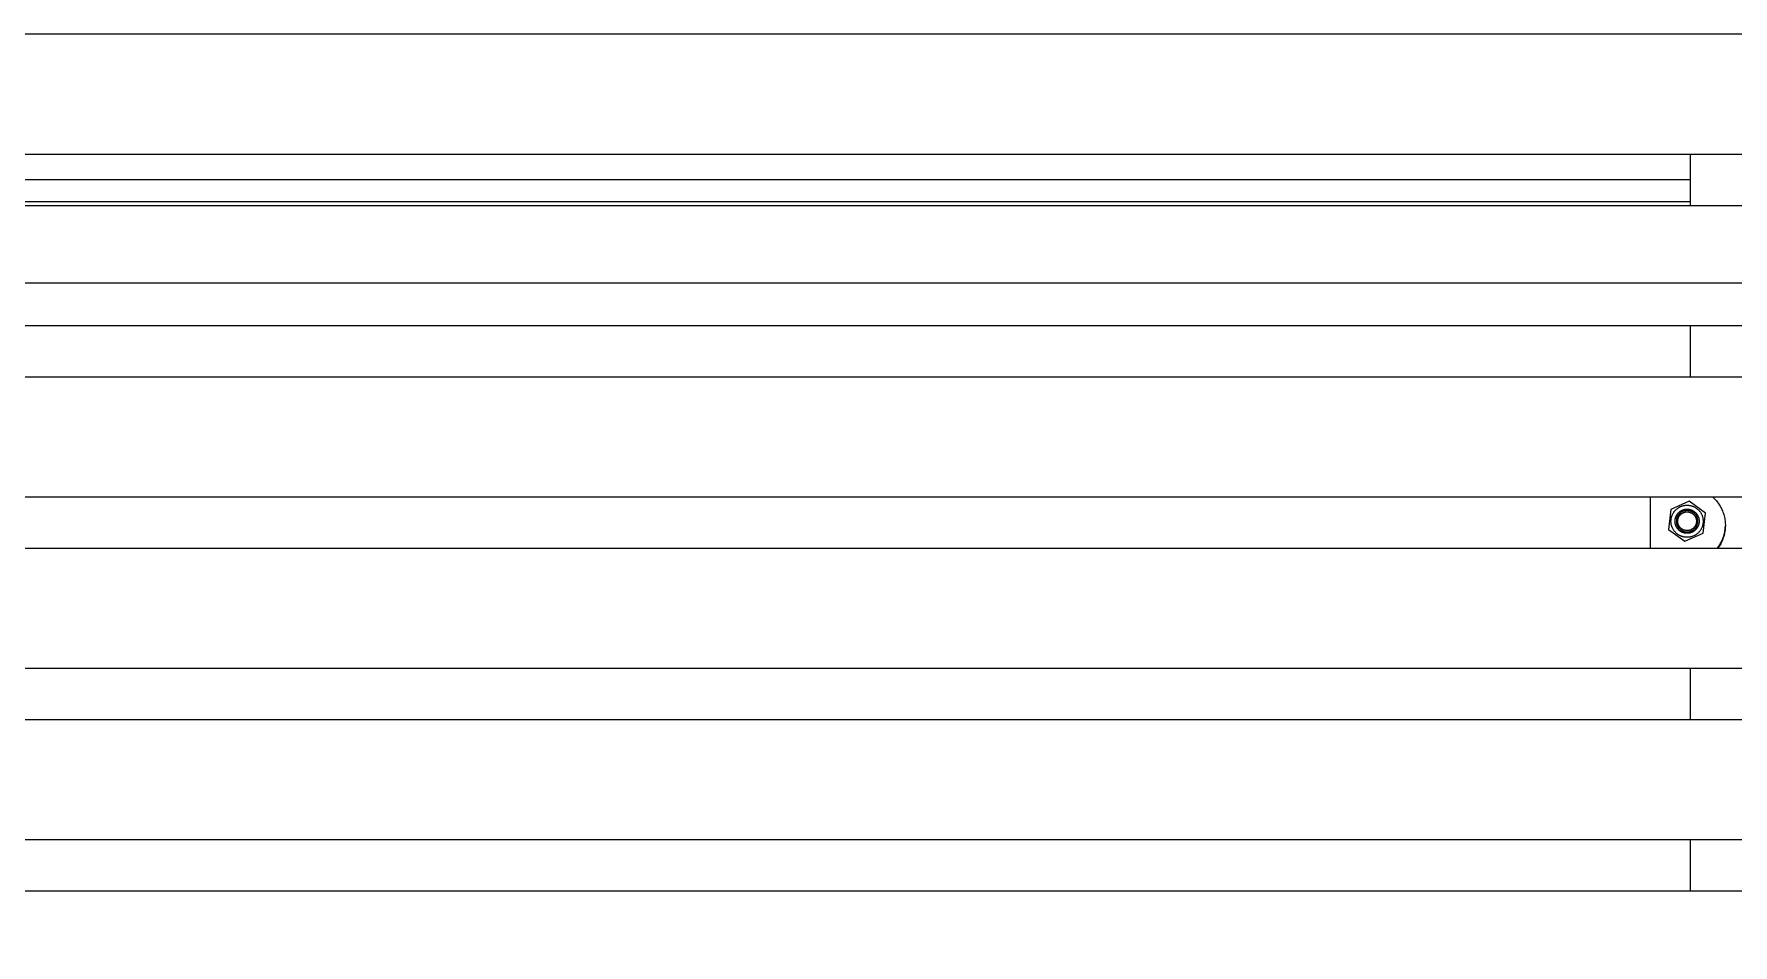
# Model space of a CAD drawing. Header units: millimetres. Extents: x -213 to 4577, y -424 to 2634.
# Drawn here: x 460 to 1015, y 857 to 1155 of the extents above; entities that cross this region are included whole.
import ezdxf

# ---------------------------------------------------------------- set-up
doc = ezdxf.new("R2010")
doc.units = ezdxf.units.MM
doc.layers.add('ZANO_R', color=7, linetype='Continuous', lineweight=0)

msp = doc.modelspace()

# ---------------------------------------------------------------- linework, layer by layer
at = {"layer": 'ZANO_R'}
for p, q in [((133.92, 1154.52), (1927.92, 1154.52)), ((1927.92, 1115.19), (133.92, 1115.19)), ((1000.92, 1115.19), (1000.92, 1098.57)), ((1000.92, 1106.89), (215.92, 1106.89)), ((133.92, 1098.57), (1927.92, 1098.57)), ((1000.92, 1099.71), (215.92, 1099.71)), ((1927.92, 1059.24), (133.92, 1059.24)), ((1000.92, 1059.24), (1000.92, 1042.62)), ((133.92, 1042.62), (1927.92, 1042.62)), ((1927.92, 1003.29), (133.92, 1003.29)), ((987.92, 1003.29), (987.92, 986.67)), ((994.62, 999.32), (993.91, 992.79)), ((1000.64, 1001.97), (994.62, 999.32)), ((995.55, 998.34), (995.65, 998.49)), ((995.65, 998.49), (995.76, 998.64)), ((995.76, 998.64), (995.87, 998.78)), ((995.87, 998.78), (995.99, 998.92)), ((995.99, 998.92), (996.11, 999.05)), ((996.11, 999.05), (996.24, 999.18)), ((996.24, 999.18), (996.37, 999.3)), ((996.37, 999.3), (996.51, 999.43)), ((996.51, 999.43), (996.65, 999.54)), ((996.65, 999.54), (996.79, 999.65)), ((996.79, 999.65), (996.94, 999.76)), ((996.94, 999.76), (997.09, 999.86)), ((997.09, 999.86), (997.24, 999.95)), ((997.24, 999.95), (997.4, 1000.04)), ((997.36, 998.43), (997.47, 998.51)), ((997.4, 1000.04), (997.56, 1000.13)), ((997.47, 998.51), (997.57, 998.6)), ((997.56, 1000.13), (997.72, 1000.2)), ((997.57, 998.6), (997.68, 998.68)), ((997.68, 998.68), (997.8, 998.75)), ((997.72, 1000.2), (997.89, 1000.28)), ((997.8, 998.75), (997.91, 998.82)), ((997.89, 1000.28), (998.06, 1000.35)), ((997.91, 998.82), (998.03, 998.89)), ((998.03, 998.89), (998.15, 998.95)), ((998.06, 1000.35), (998.23, 1000.41)), ((998.24, 998.51), (998.14, 998.45)), ((998.15, 998.95), (998.27, 999.01)), ((998.23, 1000.41), (998.4, 1000.46)), ((998.35, 998.56), (998.24, 998.51)), ((998.27, 999.01), (998.4, 999.07)), ((998.46, 998.62), (998.35, 998.56)), ((998.4, 1000.46), (998.58, 1000.51)), ((998.4, 999.07), (998.52, 999.12)), ((998.57, 998.66), (998.46, 998.62)), ((998.52, 999.12), (998.65, 999.16)), ((998.68, 998.71), (998.57, 998.66)), ((998.58, 1000.51), (998.75, 1000.55)), ((998.65, 999.16), (998.78, 999.21)), ((998.79, 998.75), (998.68, 998.71)), ((998.75, 1000.55), (998.93, 1000.59)), ((998.78, 999.21), (998.91, 999.24)), ((998.91, 998.79), (998.79, 998.75)), ((998.91, 999.24), (999.04, 999.28)), ((999.02, 998.82), (998.91, 998.79)), ((998.93, 1000.59), (999.11, 1000.62)), ((999.14, 998.85), (999.02, 998.82)), ((999.04, 999.28), (999.18, 999.3)), ((999.11, 1000.62), (999.29, 1000.65)), ((999.26, 998.87), (999.14, 998.85)), ((999.18, 999.3), (999.31, 999.33)), ((999.38, 998.89), (999.26, 998.87)), ((999.29, 1000.65), (999.47, 1000.67)), ((999.31, 999.33), (999.45, 999.35)), ((999.5, 998.91), (999.38, 998.89)), ((999.45, 999.35), (999.58, 999.36)), ((999.45, 998.46), (999.55, 998.48)), ((999.47, 1000.67), (999.65, 1000.68)), ((999.62, 998.92), (999.5, 998.91)), ((999.55, 998.48), (999.66, 998.49)), ((999.58, 999.36), (999.72, 999.37)), ((999.74, 998.93), (999.62, 998.92)), ((999.65, 1000.68), (999.83, 1000.69)), ((999.66, 998.49), (999.76, 998.5)), ((999.72, 999.37), (999.85, 999.37)), ((999.86, 998.94), (999.74, 998.93)), ((999.76, 998.5), (999.87, 998.5)), ((999.83, 1000.69), (1000.01, 1000.69)), ((999.85, 999.37), (999.99, 999.37)), ((999.98, 998.94), (999.86, 998.94)), ((999.87, 998.5), (999.97, 998.5)), ((999.97, 998.5), (1000.08, 998.5)), ((1000.1, 998.93), (999.98, 998.94)), ((999.99, 999.37), (1000.12, 999.37)), ((1000.01, 1000.69), (1000.19, 1000.68)), ((1000.08, 998.5), (1000.18, 998.49)), ((1000.22, 998.92), (1000.1, 998.93)), ((1000.12, 999.37), (1000.26, 999.36)), ((1000.18, 998.49), (1000.29, 998.48)), ((1000.19, 1000.68), (1000.37, 1000.67)), ((1000.34, 998.91), (1000.22, 998.92)), ((1000.26, 999.36), (1000.39, 999.35)), ((1000.29, 998.48), (1000.39, 998.46)), ((1000.46, 998.89), (1000.34, 998.91)), ((1000.37, 1000.67), (1000.55, 1000.65)), ((1000.39, 999.35), (1000.53, 999.33)), ((1000.58, 998.87), (1000.46, 998.89)), ((1000.53, 999.33), (1000.66, 999.3)), ((1000.55, 1000.65), (1000.73, 1000.62)), ((1000.7, 998.85), (1000.58, 998.87)), ((1005.93, 998.08), (1000.64, 1001.97)), ((1000.66, 999.3), (1000.8, 999.28)), ((1000.82, 998.82), (1000.7, 998.85)), ((1000.73, 1000.62), (1000.91, 1000.59)), ((1000.8, 999.28), (1000.93, 999.24)), ((1000.93, 998.79), (1000.82, 998.82)), ((1000.91, 1000.59), (1001.09, 1000.56)), ((1000.93, 999.24), (1001.06, 999.21)), ((1001.05, 998.75), (1000.93, 998.79)), ((1001.16, 998.71), (1001.05, 998.75)), ((1001.06, 999.21), (1001.19, 999.16)), ((1001.09, 1000.56), (1001.26, 1000.51)), ((1001.27, 998.66), (1001.16, 998.71)), ((1001.19, 999.16), (1001.32, 999.12)), ((1001.26, 1000.51), (1001.44, 1000.46)), ((1001.38, 998.62), (1001.27, 998.66)), ((1001.32, 999.12), (1001.44, 999.07)), ((1001.49, 998.56), (1001.38, 998.62)), ((1001.44, 1000.46), (1001.61, 1000.41)), ((1001.44, 999.07), (1001.57, 999.01)), ((1001.6, 998.51), (1001.49, 998.56)), ((1001.57, 999.01), (1001.69, 998.95)), ((1001.71, 998.45), (1001.6, 998.51)), ((1001.61, 1000.41), (1001.78, 1000.35)), ((1001.69, 998.95), (1001.81, 998.89)), ((1001.78, 1000.35), (1001.95, 1000.28)), ((1001.81, 998.89), (1001.93, 998.82)), ((1001.93, 998.82), (1002.04, 998.75)), ((1001.95, 1000.28), (1002.12, 1000.21)), ((1002.04, 998.75), (1002.16, 998.68)), ((1002.12, 1000.21), (1002.28, 1000.13)), ((1002.16, 998.68), (1002.27, 998.6)), ((1002.27, 998.6), (1002.38, 998.52)), ((1002.28, 1000.13), (1002.44, 1000.04)), ((1002.38, 998.52), (1002.48, 998.43)), ((1002.44, 1000.04), (1002.6, 999.95)), ((1002.6, 999.95), (1002.75, 999.86)), ((1002.75, 999.86), (1002.9, 999.76)), ((1002.9, 999.76), (1003.05, 999.65)), ((1003.05, 999.65), (1003.19, 999.54)), ((1003.19, 999.54), (1003.33, 999.43)), ((1003.33, 999.43), (1003.47, 999.31)), ((1003.47, 999.31), (1003.6, 999.18)), ((1003.6, 999.18), (1003.73, 999.05)), ((1003.73, 999.05), (1003.85, 998.92)), ((1003.85, 998.92), (1003.97, 998.78)), ((1003.97, 998.78), (1004.08, 998.64)), ((1004.08, 998.64), (1004.19, 998.49)), ((1004.19, 998.49), (1004.29, 998.35)), ((1008.34, 1003.29), (1008.65, 1003)), ((1008.65, 1003), (1008.95, 1002.7)), ((1008.95, 1002.7), (1009.24, 1002.39)), ((1009.24, 1002.39), (1009.52, 1002.06)), ((1009.52, 1002.06), (1009.79, 1001.73)), ((1009.79, 1001.73), (1010.04, 1001.39)), ((1010.04, 1001.39), (1010.29, 1001.04)), ((1010.29, 1001.04), (1010.52, 1000.69)), ((1010.52, 1000.69), (1010.74, 1000.32)), ((1010.74, 1000.32), (1010.95, 999.95)), ((1010.95, 999.95), (1011.14, 999.57)), ((1011.14, 999.57), (1011.32, 999.19)), ((1011.32, 999.19), (1011.49, 998.79)), ((1011.49, 998.79), (1011.64, 998.4)), ((994.67, 995.62), (994.68, 995.8)), ((994.67, 995.44), (994.67, 995.62)), ((994.67, 995.25), (994.67, 995.44)), ((994.68, 995.07), (994.67, 995.25)), ((994.68, 995.8), (994.7, 995.98)), ((994.7, 994.89), (994.68, 995.07)), ((994.7, 995.98), (994.72, 996.16)), ((994.72, 994.71), (994.7, 994.89)), ((994.72, 996.16), (994.75, 996.34)), ((994.75, 994.53), (994.72, 994.71)), ((994.75, 996.34), (994.78, 996.52)), ((994.78, 994.36), (994.75, 994.53)), ((994.78, 996.52), (994.82, 996.69)), ((994.82, 994.18), (994.78, 994.36)), ((994.82, 996.69), (994.87, 996.87)), ((994.87, 994), (994.82, 994.18)), ((994.87, 996.87), (994.92, 997.04)), ((994.92, 993.83), (994.87, 994)), ((994.92, 997.04), (994.98, 997.21)), ((994.98, 993.66), (994.92, 993.83)), ((994.98, 997.21), (995.04, 997.38)), ((995.05, 993.49), (994.98, 993.66)), ((995.04, 997.38), (995.11, 997.55)), ((995.12, 993.32), (995.05, 993.49)), ((995.11, 997.55), (995.19, 997.71)), ((995.19, 993.16), (995.12, 993.32)), ((995.19, 997.71), (995.27, 997.88)), ((995.27, 993), (995.19, 993.16)), ((995.27, 997.88), (995.36, 998.03)), ((995.36, 992.84), (995.27, 993)), ((995.36, 998.03), (995.45, 998.19)), ((995.45, 998.19), (995.55, 998.34)), ((995.98, 995.44), (995.99, 995.57)), ((995.99, 995.3), (995.98, 995.44)), ((995.99, 995.71), (996, 995.84)), ((995.99, 995.57), (995.99, 995.71)), ((995.99, 995.16), (995.99, 995.3)), ((996, 995.03), (995.99, 995.16)), ((996, 995.84), (996.02, 995.98)), ((996.02, 994.89), (996, 995.03)), ((996.02, 995.98), (996.04, 996.11)), ((996.04, 994.76), (996.02, 994.89)), ((996.04, 996.11), (996.07, 996.25)), ((996.07, 994.63), (996.04, 994.76)), ((996.07, 996.25), (996.1, 996.38)), ((996.1, 994.49), (996.07, 994.63)), ((996.1, 996.38), (996.13, 996.51)), ((996.13, 994.36), (996.1, 994.49)), ((996.13, 996.51), (996.17, 996.64)), ((996.17, 994.23), (996.13, 994.36)), ((996.17, 996.64), (996.22, 996.77)), ((996.22, 994.1), (996.17, 994.23)), ((996.22, 996.77), (996.26, 996.9)), ((996.26, 993.98), (996.22, 994.1)), ((996.26, 996.9), (996.32, 997.02)), ((996.32, 993.85), (996.26, 993.98)), ((996.32, 997.02), (996.37, 997.14)), ((996.37, 993.73), (996.32, 993.85)), ((996.37, 997.14), (996.43, 997.27)), ((996.44, 993.61), (996.37, 993.73)), ((996.43, 995.68), (996.42, 995.56)), ((996.42, 995.56), (996.42, 995.44)), ((996.42, 995.44), (996.42, 995.32)), ((996.42, 995.32), (996.43, 995.19)), ((996.43, 997.27), (996.5, 997.39)), ((996.44, 995.8), (996.43, 995.68)), ((996.43, 995.19), (996.44, 995.07)), ((996.45, 995.92), (996.44, 995.8)), ((996.44, 995.07), (996.45, 994.95)), ((996.5, 993.49), (996.44, 993.61)), ((996.47, 996.04), (996.45, 995.92)), ((996.45, 994.95), (996.47, 994.83)), ((996.5, 996.16), (996.47, 996.04)), ((996.47, 994.83), (996.5, 994.72)), ((996.5, 997.39), (996.57, 997.5)), ((996.52, 996.27), (996.5, 996.16)), ((996.5, 994.72), (996.52, 994.6)), ((996.57, 993.37), (996.5, 993.49)), ((996.55, 996.39), (996.52, 996.27)), ((996.52, 994.6), (996.55, 994.48)), ((996.59, 996.51), (996.55, 996.39)), ((996.55, 994.48), (996.59, 994.37)), ((996.57, 997.5), (996.64, 997.62)), ((996.64, 993.26), (996.57, 993.37)), ((996.63, 996.62), (996.59, 996.51)), ((996.59, 994.37), (996.63, 994.25)), ((996.67, 996.73), (996.63, 996.62)), ((996.63, 994.25), (996.67, 994.14)), ((996.64, 997.62), (996.72, 997.73)), ((996.72, 993.14), (996.64, 993.26)), ((996.72, 996.84), (996.67, 996.73)), ((996.67, 994.14), (996.72, 994.03)), ((996.72, 997.73), (996.8, 997.84)), ((996.77, 996.95), (996.72, 996.84)), ((996.72, 994.03), (996.77, 993.92)), ((996.8, 993.03), (996.72, 993.14)), ((996.82, 997.06), (996.77, 996.95)), ((996.77, 993.92), (996.82, 993.81)), ((996.8, 997.84), (996.88, 997.94)), ((996.89, 992.93), (996.8, 993.03)), ((996.88, 997.17), (996.82, 997.06)), ((996.82, 993.81), (996.88, 993.7)), ((996.86, 995.54), (996.87, 995.65)), ((996.86, 995.44), (996.86, 995.54)), ((996.86, 995.33), (996.86, 995.44)), ((996.87, 995.22), (996.86, 995.33)), ((996.87, 995.75), (996.89, 995.86)), ((996.87, 995.65), (996.87, 995.75)), ((996.88, 995.12), (996.87, 995.22)), ((996.88, 997.94), (996.97, 998.05)), ((996.94, 997.27), (996.88, 997.17)), ((996.89, 995.01), (996.88, 995.12)), ((996.88, 993.7), (996.94, 993.6)), ((996.89, 995.86), (996.9, 995.96)), ((996.9, 994.91), (996.89, 995.01)), ((996.97, 992.83), (996.89, 992.93)), ((996.9, 995.96), (996.92, 996.07)), ((996.92, 994.81), (996.9, 994.91)), ((996.92, 996.07), (996.95, 996.17)), ((996.95, 994.7), (996.92, 994.81)), ((997.01, 997.37), (996.94, 997.27)), ((996.94, 993.6), (997.01, 993.5)), ((996.95, 996.17), (996.97, 996.27)), ((996.97, 994.6), (996.95, 994.7)), ((996.97, 998.05), (997.07, 998.15)), ((996.97, 996.27), (997.01, 996.37)), ((997.01, 994.5), (996.97, 994.6)), ((997.07, 997.47), (997.01, 997.37)), ((997.01, 996.37), (997.04, 996.47)), ((997.04, 994.4), (997.01, 994.5)), ((997.01, 993.5), (997.08, 993.4)), ((997.04, 996.47), (997.08, 996.57)), ((997.08, 994.3), (997.04, 994.4)), ((997.07, 998.15), (997.16, 998.24)), ((997.15, 997.57), (997.07, 997.47)), ((997.08, 996.57), (997.12, 996.67)), ((997.12, 994.2), (997.08, 994.3)), ((997.08, 993.4), (997.15, 993.3)), ((997.12, 996.67), (997.16, 996.76)), ((997.16, 994.11), (997.12, 994.2)), ((997.22, 997.67), (997.15, 997.57)), ((997.15, 993.3), (997.22, 993.21)), ((997.16, 998.24), (997.26, 998.34)), ((997.16, 996.76), (997.21, 996.86)), ((997.21, 994.01), (997.16, 994.11)), ((997.21, 996.86), (997.26, 996.95)), ((997.26, 993.92), (997.21, 994.01)), ((997.3, 997.76), (997.22, 997.67)), ((997.22, 993.21), (997.3, 993.12)), ((997.26, 998.34), (997.36, 998.43)), ((997.26, 996.95), (997.31, 997.04)), ((997.31, 993.83), (997.26, 993.92)), ((997.38, 997.85), (997.3, 997.76)), ((997.3, 993.12), (997.38, 993.03)), ((997.31, 997.04), (997.37, 997.13)), ((997.37, 993.74), (997.31, 993.83)), ((997.37, 997.13), (997.43, 997.22)), ((997.43, 993.65), (997.37, 993.74)), ((997.47, 997.93), (997.38, 997.85)), ((997.38, 993.03), (997.47, 992.94)), ((997.43, 997.22), (997.49, 997.3)), ((997.49, 993.57), (997.43, 993.65)), ((997.55, 998.02), (997.47, 997.93)), ((997.47, 992.94), (997.56, 992.86)), ((997.49, 997.3), (997.56, 997.39)), ((997.56, 993.49), (997.49, 993.57)), ((997.65, 998.1), (997.55, 998.02)), ((997.56, 997.39), (997.63, 997.47)), ((997.63, 993.41), (997.56, 993.49)), ((997.63, 997.47), (997.7, 997.54)), ((997.7, 993.33), (997.63, 993.41)), ((997.74, 998.17), (997.65, 998.1)), ((997.7, 997.54), (997.77, 997.62)), ((997.77, 993.25), (997.7, 993.33)), ((997.83, 998.25), (997.74, 998.17)), ((997.77, 997.62), (997.85, 997.69)), ((997.85, 993.18), (997.77, 993.25)), ((997.93, 998.32), (997.83, 998.25)), ((997.85, 997.69), (997.93, 997.76)), ((997.93, 993.11), (997.85, 993.18)), ((998.03, 998.38), (997.93, 998.32)), ((997.93, 997.76), (998.01, 997.83)), ((998.01, 993.04), (997.93, 993.11)), ((998.01, 997.83), (998.09, 997.9)), ((998.1, 992.98), (998.01, 993.04)), ((998.14, 998.45), (998.03, 998.38)), ((998.09, 997.9), (998.18, 997.96)), ((998.18, 992.92), (998.1, 992.98)), ((998.18, 997.96), (998.27, 998.02)), ((998.27, 998.02), (998.36, 998.07)), ((998.36, 998.07), (998.45, 998.12)), ((998.45, 998.12), (998.54, 998.17)), ((998.54, 998.17), (998.64, 998.22)), ((998.64, 998.22), (998.74, 998.26)), ((998.74, 998.26), (998.83, 998.3)), ((998.83, 998.3), (998.93, 998.34)), ((998.93, 998.34), (999.03, 998.37)), ((999.03, 998.37), (999.14, 998.4)), ((999.14, 998.4), (999.24, 998.42)), ((999.24, 998.42), (999.34, 998.44)), ((999.34, 998.44), (999.45, 998.46)), ((1000.39, 998.46), (1000.5, 998.44)), ((1000.5, 998.44), (1000.6, 998.42)), ((1000.6, 998.42), (1000.7, 998.4)), ((1000.7, 998.4), (1000.81, 998.37)), ((1000.81, 998.37), (1000.91, 998.34)), ((1000.91, 998.34), (1001.01, 998.3)), ((1001.01, 998.3), (1001.1, 998.26)), ((1001.1, 998.26), (1001.2, 998.22)), ((1001.2, 998.22), (1001.3, 998.17)), ((1001.3, 998.17), (1001.39, 998.12)), ((1001.39, 998.12), (1001.48, 998.07)), ((1001.48, 998.07), (1001.57, 998.02)), ((1001.57, 998.02), (1001.66, 997.96)), ((1001.66, 997.96), (1001.75, 997.9)), ((1001.75, 992.98), (1001.66, 992.92)), ((1001.81, 998.38), (1001.71, 998.45)), ((1001.75, 997.9), (1001.83, 997.83)), ((1001.83, 993.04), (1001.75, 992.98)), ((1001.91, 998.32), (1001.81, 998.38)), ((1001.83, 997.83), (1001.91, 997.76)), ((1001.91, 993.11), (1001.83, 993.04)), ((1002.01, 998.25), (1001.91, 998.32)), ((1001.91, 997.76), (1001.99, 997.69)), ((1001.99, 993.18), (1001.91, 993.11)), ((1001.99, 997.69), (1002.07, 997.62)), ((1002.07, 993.25), (1001.99, 993.18)), ((1002.1, 998.17), (1002.01, 998.25)), ((1002.07, 997.62), (1002.14, 997.55)), ((1002.14, 993.33), (1002.07, 993.25)), ((1002.2, 998.1), (1002.1, 998.17)), ((1002.14, 997.55), (1002.21, 997.47)), ((1002.21, 993.41), (1002.14, 993.33)), ((1002.29, 998.02), (1002.2, 998.1)), ((1002.21, 997.47), (1002.28, 997.39)), ((1002.28, 993.49), (1002.21, 993.41)), ((1002.28, 997.39), (1002.35, 997.31)), ((1002.35, 993.57), (1002.28, 993.49)), ((1002.37, 997.93), (1002.29, 998.02)), ((1002.29, 992.86), (1002.38, 992.94)), ((1002.35, 997.31), (1002.41, 997.22)), ((1002.41, 993.65), (1002.35, 993.57)), ((1002.46, 997.85), (1002.37, 997.93)), ((1002.38, 992.94), (1002.46, 993.03)), ((1002.41, 997.22), (1002.47, 997.13)), ((1002.47, 993.74), (1002.41, 993.65)), ((1002.54, 997.76), (1002.46, 997.85)), ((1002.46, 993.03), (1002.54, 993.12)), ((1002.47, 997.13), (1002.53, 997.04)), ((1002.53, 993.83), (1002.47, 993.74)), ((1002.48, 998.43), (1002.58, 998.34)), ((1002.53, 997.04), (1002.58, 996.95)), ((1002.58, 993.92), (1002.53, 993.83)), ((1002.62, 997.67), (1002.54, 997.76)), ((1002.54, 993.12), (1002.62, 993.21)), ((1002.58, 998.34), (1002.68, 998.25)), ((1002.58, 996.95), (1002.63, 996.86)), ((1002.63, 994.01), (1002.58, 993.92)), ((1002.69, 997.57), (1002.62, 997.67)), ((1002.62, 993.21), (1002.7, 993.3)), ((1002.63, 996.86), (1002.68, 996.77)), ((1002.68, 994.11), (1002.63, 994.01)), ((1002.68, 998.25), (1002.78, 998.15)), ((1002.68, 996.77), (1002.72, 996.67)), ((1002.72, 994.2), (1002.68, 994.11)), ((1002.77, 997.48), (1002.69, 997.57)), ((1002.7, 993.3), (1002.77, 993.4)), ((1002.72, 996.67), (1002.77, 996.57)), ((1002.77, 994.3), (1002.72, 994.2)), ((1002.84, 997.38), (1002.77, 997.48)), ((1002.77, 996.57), (1002.8, 996.47)), ((1002.8, 994.4), (1002.77, 994.3)), ((1002.77, 993.4), (1002.84, 993.5)), ((1002.78, 998.15), (1002.87, 998.05)), ((1002.8, 996.47), (1002.84, 996.37)), ((1002.84, 994.5), (1002.8, 994.4)), ((1002.9, 997.27), (1002.84, 997.38)), ((1002.84, 996.37), (1002.87, 996.27)), ((1002.87, 994.6), (1002.84, 994.5)), ((1002.84, 993.5), (1002.9, 993.6)), ((1002.87, 998.05), (1002.96, 997.95)), ((1002.87, 996.27), (1002.89, 996.17)), ((1002.89, 994.7), (1002.87, 994.6)), ((1002.96, 992.93), (1002.87, 992.83)), ((1002.89, 996.17), (1002.92, 996.07)), ((1002.92, 994.81), (1002.89, 994.7)), ((1002.96, 997.17), (1002.9, 997.27)), ((1002.9, 993.6), (1002.96, 993.7)), ((1002.92, 996.07), (1002.94, 995.96)), ((1002.94, 994.91), (1002.92, 994.81)), ((1002.94, 995.96), (1002.95, 995.86)), ((1002.95, 995.02), (1002.94, 994.91)), ((1002.95, 995.86), (1002.97, 995.75)), ((1002.97, 995.12), (1002.95, 995.02)), ((1002.96, 997.95), (1003.04, 997.84)), ((1003.02, 997.06), (1002.96, 997.17)), ((1002.96, 993.7), (1003.02, 993.81)), ((1003.04, 993.04), (1002.96, 992.93)), ((1002.97, 995.75), (1002.98, 995.65)), ((1002.98, 995.23), (1002.97, 995.12)), ((1002.98, 995.65), (1002.98, 995.54)), ((1002.98, 995.54), (1002.98, 995.44)), ((1002.98, 995.44), (1002.98, 995.33)), ((1002.98, 995.33), (1002.98, 995.23)), ((1003.07, 996.96), (1003.02, 997.06)), ((1003.02, 993.81), (1003.07, 993.92)), ((1003.04, 997.84), (1003.12, 997.73)), ((1003.12, 993.15), (1003.04, 993.04)), ((1003.12, 996.85), (1003.07, 996.96)), ((1003.07, 993.92), (1003.13, 994.03)), ((1003.12, 997.73), (1003.2, 997.62)), ((1003.17, 996.73), (1003.12, 996.85)), ((1003.2, 993.26), (1003.12, 993.15)), ((1003.13, 994.03), (1003.17, 994.14)), ((1003.21, 996.62), (1003.17, 996.73)), ((1003.17, 994.14), (1003.21, 994.25)), ((1003.2, 997.62), (1003.27, 997.5)), ((1003.27, 993.37), (1003.2, 993.26)), ((1003.25, 996.51), (1003.21, 996.62)), ((1003.21, 994.25), (1003.25, 994.37)), ((1003.29, 996.39), (1003.25, 996.51)), ((1003.25, 994.37), (1003.29, 994.48)), ((1003.27, 997.5), (1003.34, 997.39)), ((1003.34, 993.49), (1003.27, 993.37)), ((1003.32, 996.28), (1003.29, 996.39)), ((1003.29, 994.48), (1003.32, 994.6)), ((1003.35, 996.16), (1003.32, 996.28)), ((1003.32, 994.6), (1003.35, 994.72)), ((1003.34, 997.39), (1003.41, 997.27)), ((1003.41, 993.61), (1003.34, 993.49)), ((1003.37, 996.04), (1003.35, 996.16)), ((1003.35, 994.72), (1003.37, 994.84)), ((1003.39, 995.92), (1003.37, 996.04)), ((1003.37, 994.84), (1003.39, 994.96)), ((1003.4, 995.8), (1003.39, 995.92)), ((1003.39, 994.96), (1003.4, 995.08)), ((1003.41, 995.68), (1003.4, 995.8)), ((1003.4, 995.08), (1003.41, 995.2)), ((1003.41, 997.27), (1003.47, 997.15)), ((1003.42, 995.56), (1003.41, 995.68)), ((1003.41, 995.2), (1003.42, 995.32)), ((1003.47, 993.73), (1003.41, 993.61)), ((1003.42, 995.44), (1003.42, 995.56)), ((1003.42, 995.32), (1003.42, 995.44)), ((1003.47, 997.15), (1003.53, 997.02)), ((1003.53, 993.85), (1003.47, 993.73)), ((1003.53, 997.02), (1003.58, 996.9)), ((1003.58, 993.98), (1003.53, 993.85)), ((1003.58, 996.9), (1003.63, 996.77)), ((1003.63, 994.11), (1003.58, 993.98)), ((1003.63, 996.77), (1003.67, 996.64)), ((1003.67, 994.23), (1003.63, 994.11)), ((1003.67, 996.64), (1003.71, 996.51)), ((1003.71, 994.36), (1003.67, 994.23)), ((1003.71, 996.51), (1003.74, 996.38)), ((1003.74, 994.5), (1003.71, 994.36)), ((1003.74, 996.38), (1003.77, 996.25)), ((1003.77, 994.63), (1003.74, 994.5)), ((1003.77, 996.25), (1003.8, 996.11)), ((1003.8, 994.76), (1003.77, 994.63)), ((1003.8, 996.11), (1003.82, 995.98)), ((1003.82, 994.9), (1003.8, 994.76)), ((1003.82, 995.98), (1003.84, 995.84)), ((1003.84, 995.03), (1003.82, 994.9)), ((1003.84, 995.84), (1003.85, 995.71)), ((1003.85, 995.17), (1003.84, 995.03)), ((1003.85, 995.71), (1003.86, 995.57)), ((1003.86, 995.3), (1003.85, 995.17)), ((1003.86, 995.57), (1003.86, 995.44)), ((1003.86, 995.44), (1003.86, 995.3)), ((1004.29, 998.35), (1004.39, 998.19)), ((1004.39, 998.19), (1004.48, 998.04)), ((1004.48, 998.04), (1004.57, 997.88)), ((1004.57, 993), (1004.48, 992.84)), ((1004.57, 997.88), (1004.65, 997.72)), ((1004.65, 993.16), (1004.57, 993)), ((1004.65, 997.72), (1004.73, 997.55)), ((1004.73, 993.32), (1004.65, 993.16)), ((1004.73, 997.55), (1004.8, 997.38)), ((1004.8, 993.49), (1004.73, 993.32)), ((1004.8, 997.38), (1004.86, 997.21)), ((1004.86, 993.66), (1004.8, 993.49)), ((1004.86, 997.21), (1004.92, 997.04)), ((1004.92, 993.83), (1004.86, 993.66)), ((1004.92, 997.04), (1004.97, 996.87)), ((1004.97, 994.01), (1004.92, 993.83)), ((1004.97, 996.87), (1005.02, 996.69)), ((1005.02, 994.18), (1004.97, 994.01)), ((1005.02, 996.69), (1005.06, 996.52)), ((1005.06, 994.36), (1005.02, 994.18)), ((1005.06, 996.52), (1005.09, 996.34)), ((1005.09, 994.54), (1005.06, 994.36)), ((1005.09, 996.34), (1005.12, 996.16)), ((1005.12, 994.72), (1005.09, 994.54)), ((1005.12, 996.16), (1005.14, 995.98)), ((1005.14, 994.9), (1005.12, 994.72)), ((1005.14, 995.98), (1005.16, 995.8)), ((1005.16, 995.08), (1005.14, 994.9)), ((1005.16, 995.8), (1005.17, 995.62)), ((1005.17, 995.26), (1005.16, 995.08)), ((1005.17, 995.62), (1005.17, 995.44)), ((1005.17, 995.44), (1005.17, 995.26)), ((1005.22, 991.55), (1005.93, 998.08)), ((1011.64, 998.4), (1011.79, 998)), ((1011.79, 998), (1011.91, 997.59)), ((1011.91, 997.59), (1012.03, 997.18)), ((1012.03, 997.18), (1012.13, 996.77)), ((1012.13, 996.77), (1012.21, 996.35)), ((1012.21, 996.35), (1012.28, 995.93)), ((1012.28, 995.93), (1012.34, 995.51)), ((1012.33, 992.73), (1012.37, 993.14)), ((1012.37, 992.96), (1012.33, 992.53)), ((1012.34, 995.51), (1012.38, 995.08)), ((1012.37, 993.14), (1012.4, 993.55)), ((1012.4, 993.38), (1012.37, 992.96)), ((1012.38, 995.08), (1012.41, 994.66)), ((1012.4, 993.55), (1012.42, 993.97)), ((1012.42, 993.81), (1012.4, 993.38)), ((1012.41, 994.66), (1012.42, 994.23)), ((1012.42, 994.23), (1012.42, 993.81)), ((993.91, 992.79), (999.21, 988.91)), ((995.45, 992.68), (995.36, 992.84)), ((995.55, 992.53), (995.45, 992.68)), ((995.65, 992.38), (995.55, 992.53)), ((995.76, 992.23), (995.65, 992.38)), ((995.87, 992.09), (995.76, 992.23)), ((995.99, 991.95), (995.87, 992.09)), ((996.11, 991.82), (995.99, 991.95)), ((996.24, 991.69), (996.11, 991.82)), ((996.37, 991.57), (996.24, 991.69)), ((996.51, 991.45), (996.37, 991.57)), ((996.65, 991.33), (996.51, 991.45)), ((996.79, 991.22), (996.65, 991.33)), ((996.94, 991.12), (996.79, 991.22)), ((997.09, 991.02), (996.94, 991.12)), ((997.07, 992.72), (996.97, 992.83)), ((997.16, 992.63), (997.07, 992.72)), ((997.24, 990.92), (997.09, 991.02)), ((997.26, 992.53), (997.16, 992.63)), ((997.4, 990.83), (997.24, 990.92)), ((997.36, 992.44), (997.26, 992.53)), ((997.47, 992.36), (997.36, 992.44)), ((997.56, 990.75), (997.4, 990.83)), ((997.57, 992.27), (997.47, 992.36)), ((997.56, 992.86), (997.65, 992.78)), ((997.73, 990.67), (997.56, 990.75)), ((997.69, 992.2), (997.57, 992.27)), ((997.65, 992.78), (997.74, 992.7)), ((997.8, 992.12), (997.69, 992.2)), ((997.89, 990.59), (997.73, 990.67)), ((997.74, 992.7), (997.84, 992.63)), ((997.91, 992.05), (997.8, 992.12)), ((997.84, 992.63), (997.93, 992.56)), ((998.06, 990.53), (997.89, 990.59)), ((998.03, 991.98), (997.91, 992.05)), ((997.93, 992.56), (998.03, 992.49)), ((998.03, 992.49), (998.14, 992.43)), ((998.15, 991.92), (998.03, 991.98)), ((998.23, 990.47), (998.06, 990.53)), ((998.14, 992.43), (998.24, 992.37)), ((998.27, 991.86), (998.15, 991.92)), ((998.27, 992.86), (998.18, 992.92)), ((998.4, 990.41), (998.23, 990.47)), ((998.24, 992.37), (998.35, 992.31)), ((998.36, 992.8), (998.27, 992.86)), ((998.4, 991.81), (998.27, 991.86)), ((998.35, 992.31), (998.46, 992.26)), ((998.45, 992.75), (998.36, 992.8)), ((998.53, 991.75), (998.4, 991.81)), ((998.58, 990.36), (998.4, 990.41)), ((998.55, 992.7), (998.45, 992.75)), ((998.46, 992.26), (998.57, 992.21)), ((998.65, 991.71), (998.53, 991.75)), ((998.64, 992.65), (998.55, 992.7)), ((998.57, 992.21), (998.68, 992.16)), ((998.75, 990.32), (998.58, 990.36)), ((998.74, 992.61), (998.64, 992.65)), ((998.78, 991.67), (998.65, 991.71)), ((998.68, 992.16), (998.79, 992.12)), ((998.84, 992.57), (998.74, 992.61)), ((998.93, 990.28), (998.75, 990.32)), ((998.91, 991.63), (998.78, 991.67)), ((998.79, 992.12), (998.91, 992.09)), ((998.94, 992.54), (998.84, 992.57)), ((998.91, 992.09), (999.03, 992.05)), ((999.05, 991.6), (998.91, 991.63)), ((999.11, 990.25), (998.93, 990.28)), ((999.04, 992.5), (998.94, 992.54)), ((999.03, 992.05), (999.14, 992.02)), ((999.14, 992.48), (999.04, 992.5)), ((999.18, 991.57), (999.05, 991.6)), ((999.29, 990.22), (999.11, 990.25)), ((999.24, 992.45), (999.14, 992.48)), ((999.14, 992.02), (999.26, 992)), ((999.31, 991.55), (999.18, 991.57)), ((999.21, 988.91), (1005.22, 991.55)), ((999.34, 992.43), (999.24, 992.45)), ((999.26, 992), (999.38, 991.98)), ((999.47, 990.21), (999.29, 990.22)), ((999.45, 991.53), (999.31, 991.55)), ((999.45, 992.41), (999.34, 992.43)), ((999.38, 991.98), (999.5, 991.96)), ((999.55, 992.4), (999.45, 992.41)), ((999.58, 991.51), (999.45, 991.53)), ((999.65, 990.19), (999.47, 990.21)), ((999.5, 991.96), (999.62, 991.95)), ((999.66, 992.39), (999.55, 992.4)), ((999.72, 991.5), (999.58, 991.51)), ((999.62, 991.95), (999.74, 991.94)), ((999.83, 990.19), (999.65, 990.19)), ((999.76, 992.38), (999.66, 992.39)), ((999.85, 991.5), (999.72, 991.5)), ((999.74, 991.94), (999.86, 991.94)), ((999.87, 992.37), (999.76, 992.38)), ((1000.01, 990.19), (999.83, 990.19)), ((999.99, 991.5), (999.85, 991.5)), ((999.86, 991.94), (999.98, 991.94)), ((999.97, 992.37), (999.87, 992.37)), ((1000.08, 992.38), (999.97, 992.37)), ((999.98, 991.94), (1000.1, 991.94)), ((1000.13, 991.5), (999.99, 991.5)), ((1000.19, 990.19), (1000.01, 990.19)), ((1000.19, 992.39), (1000.08, 992.38)), ((1000.1, 991.94), (1000.22, 991.95)), ((1000.26, 991.51), (1000.13, 991.5)), ((1000.29, 992.4), (1000.19, 992.39)), ((1000.37, 990.21), (1000.19, 990.19)), ((1000.22, 991.95), (1000.34, 991.96)), ((1000.4, 991.53), (1000.26, 991.51)), ((1000.4, 992.41), (1000.29, 992.4)), ((1000.34, 991.96), (1000.46, 991.98)), ((1000.56, 990.23), (1000.37, 990.21)), ((1000.5, 992.43), (1000.4, 992.41)), ((1000.53, 991.55), (1000.4, 991.53)), ((1000.46, 991.98), (1000.58, 992)), ((1000.6, 992.45), (1000.5, 992.43)), ((1000.67, 991.57), (1000.53, 991.55)), ((1000.73, 990.25), (1000.56, 990.23)), ((1000.58, 992), (1000.7, 992.02)), ((1000.71, 992.48), (1000.6, 992.45)), ((1000.8, 991.6), (1000.67, 991.57)), ((1000.7, 992.02), (1000.82, 992.05)), ((1000.81, 992.51), (1000.71, 992.48)), ((1000.91, 990.28), (1000.73, 990.25)), ((1000.93, 991.63), (1000.8, 991.6)), ((1000.91, 992.54), (1000.81, 992.51)), ((1000.82, 992.05), (1000.93, 992.09)), ((1001.01, 992.57), (1000.91, 992.54)), ((1001.09, 990.32), (1000.91, 990.28)), ((1000.93, 992.09), (1001.05, 992.12)), ((1001.06, 991.67), (1000.93, 991.63)), ((1001.11, 992.61), (1001.01, 992.57)), ((1001.05, 992.12), (1001.16, 992.16)), ((1001.19, 991.71), (1001.06, 991.67)), ((1001.27, 990.36), (1001.09, 990.32)), ((1001.2, 992.66), (1001.11, 992.61)), ((1001.16, 992.16), (1001.28, 992.21)), ((1001.32, 991.76), (1001.19, 991.71)), ((1001.3, 992.7), (1001.2, 992.66)), ((1001.44, 990.41), (1001.27, 990.36)), ((1001.28, 992.21), (1001.39, 992.26)), ((1001.39, 992.75), (1001.3, 992.7)), ((1001.44, 991.81), (1001.32, 991.76)), ((1001.48, 992.8), (1001.39, 992.75)), ((1001.39, 992.26), (1001.49, 992.31)), ((1001.57, 991.86), (1001.44, 991.81)), ((1001.61, 990.47), (1001.44, 990.41)), ((1001.57, 992.86), (1001.48, 992.8)), ((1001.49, 992.31), (1001.6, 992.37)), ((1001.66, 992.92), (1001.57, 992.86)), ((1001.69, 991.92), (1001.57, 991.86)), ((1001.6, 992.37), (1001.71, 992.43)), ((1001.78, 990.53), (1001.61, 990.47)), ((1001.81, 991.98), (1001.69, 991.92)), ((1001.71, 992.43), (1001.81, 992.49)), ((1001.95, 990.6), (1001.78, 990.53)), ((1001.81, 992.49), (1001.91, 992.56)), ((1001.93, 992.05), (1001.81, 991.98)), ((1001.91, 992.56), (1002.01, 992.63)), ((1002.05, 992.12), (1001.93, 992.05)), ((1002.12, 990.67), (1001.95, 990.6)), ((1002.01, 992.63), (1002.1, 992.7)), ((1002.16, 992.2), (1002.05, 992.12)), ((1002.1, 992.7), (1002.2, 992.78)), ((1002.28, 990.75), (1002.12, 990.67)), ((1002.27, 992.28), (1002.16, 992.2)), ((1002.2, 992.78), (1002.29, 992.86)), ((1002.38, 992.36), (1002.27, 992.28)), ((1002.44, 990.83), (1002.28, 990.75)), ((1002.48, 992.45), (1002.38, 992.36)), ((1002.6, 990.92), (1002.44, 990.83)), ((1002.58, 992.54), (1002.48, 992.45)), ((1002.68, 992.63), (1002.58, 992.54)), ((1002.75, 991.02), (1002.6, 990.92)), ((1002.78, 992.73), (1002.68, 992.63)), ((1002.9, 991.12), (1002.75, 991.02)), ((1002.87, 992.83), (1002.78, 992.73)), ((1003.05, 991.22), (1002.9, 991.12)), ((1003.2, 991.33), (1003.05, 991.22)), ((1003.34, 991.45), (1003.2, 991.33)), ((1003.47, 991.57), (1003.34, 991.45)), ((1003.6, 991.69), (1003.47, 991.57)), ((1003.73, 991.82), (1003.6, 991.69)), ((1003.85, 991.96), (1003.73, 991.82)), ((1003.97, 992.09), (1003.85, 991.96)), ((1004.08, 992.24), (1003.97, 992.09)), ((1004.19, 992.38), (1004.08, 992.24)), ((1004.29, 992.53), (1004.19, 992.38)), ((1004.39, 992.68), (1004.29, 992.53)), ((1004.48, 992.84), (1004.39, 992.68)), ((1010.34, 987.34), (1010.57, 987.69)), ((1010.69, 987.73), (1010.47, 987.37)), ((1010.57, 987.69), (1010.78, 988.05)), ((1010.9, 988.1), (1010.69, 987.73)), ((1010.78, 988.05), (1010.98, 988.41)), ((1011.1, 988.48), (1010.9, 988.1)), ((1010.98, 988.41), (1011.16, 988.78)), ((1011.28, 988.86), (1011.1, 988.48)), ((1011.16, 988.78), (1011.34, 989.15)), ((1011.46, 989.25), (1011.28, 988.86)), ((1011.34, 989.15), (1011.5, 989.53)), ((1011.61, 989.65), (1011.46, 989.25)), ((1011.5, 989.53), (1011.65, 989.92)), ((1011.76, 990.05), (1011.61, 989.65)), ((1011.65, 989.92), (1011.79, 990.31)), ((1011.89, 990.45), (1011.76, 990.05)), ((1011.79, 990.31), (1011.91, 990.71)), ((1012, 990.86), (1011.89, 990.45)), ((1011.91, 990.71), (1012.02, 991.1)), ((1012.11, 991.28), (1012, 990.86)), ((1012.02, 991.1), (1012.12, 991.51)), ((1012.19, 991.69), (1012.11, 991.28)), ((1012.12, 991.51), (1012.2, 991.91)), ((1012.27, 992.11), (1012.19, 991.69)), ((1012.2, 991.91), (1012.27, 992.32)), ((1012.27, 992.32), (1012.33, 992.73)), ((1012.33, 992.53), (1012.27, 992.11)), ((133.92, 986.67), (1927.92, 986.67)), ((1009.86, 986.67), (1010.11, 987)), ((1010.24, 987.01), (1009.99, 986.67)), ((1010.11, 987), (1010.34, 987.34)), ((1010.47, 987.37), (1010.24, 987.01)), ((1927.92, 947.34), (133.92, 947.34)), ((1000.92, 947.34), (1000.92, 930.72)), ((133.92, 930.72), (1927.92, 930.72)), ((1927.92, 891.39), (133.92, 891.39)), ((1000.92, 891.39), (1000.92, 874.77)), ((133.92, 874.77), (1927.92, 874.77))]:
    msp.add_line(p, q, dxfattribs=at)
msp.add_lwpolyline([(18.92, 1073.3), (2042.92, 1073.3), (2042.92, 673.3), (18.92, 673.3)], close=True, dxfattribs=at)

doc.saveas('drawing.dxf')
